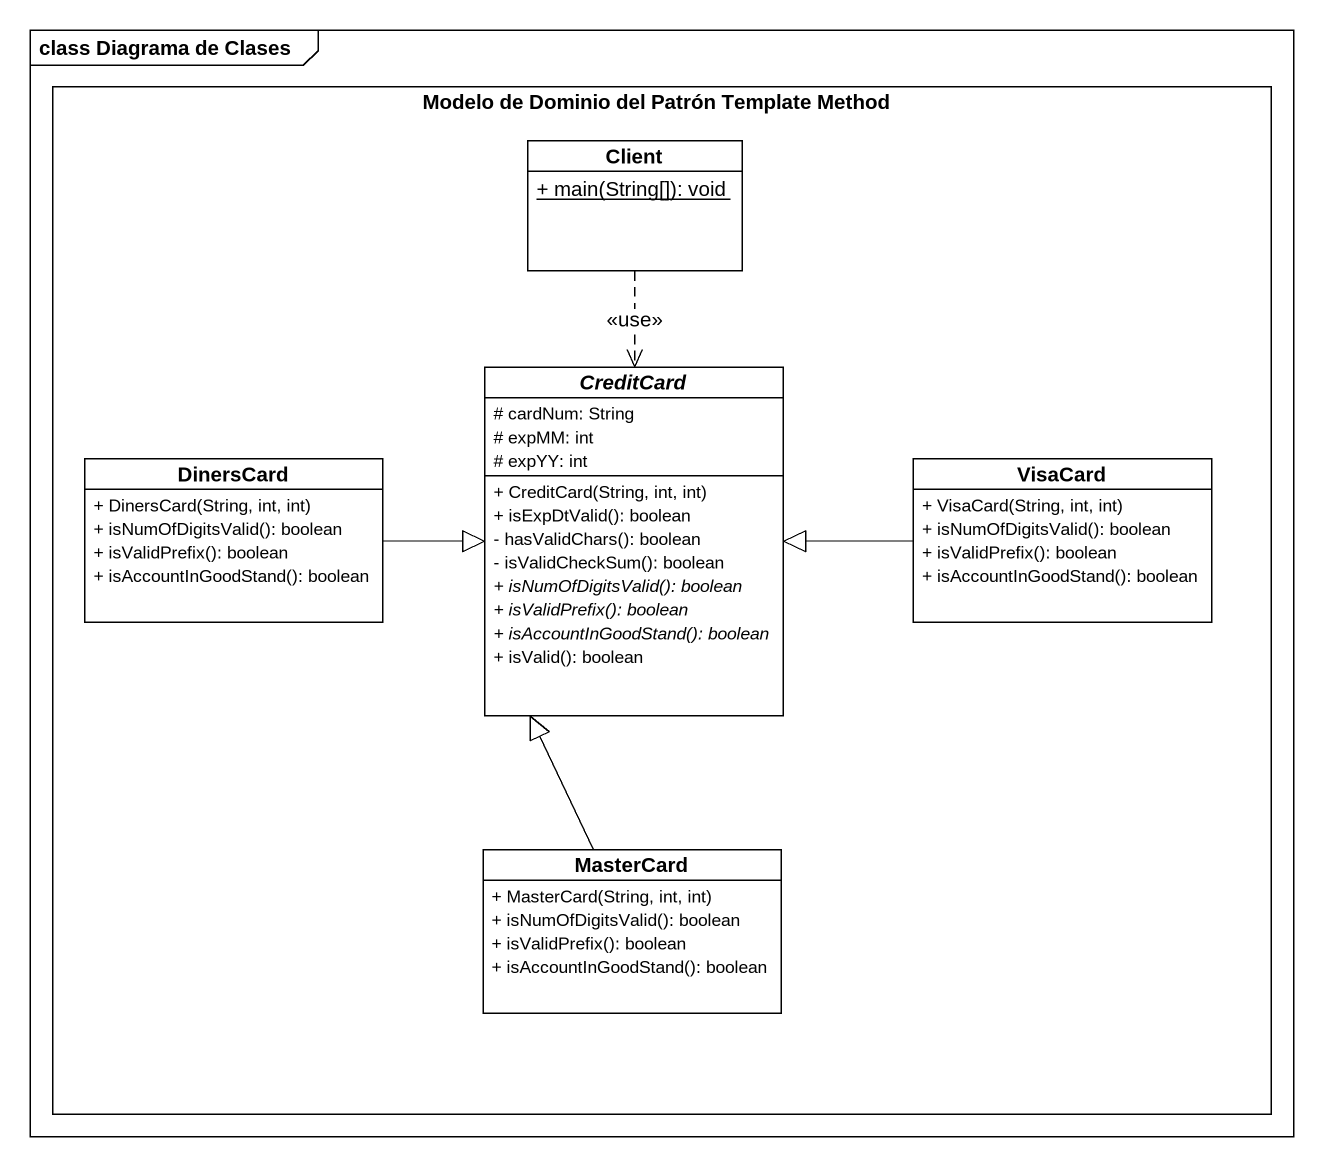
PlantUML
@startuml
mainframe class Diagrama de Clases
hide circle
hide empty members
skinparam classAttributeIconSize 0
rectangle "Modelo de Dominio del Patrón Template Method" as Modelo_de_Dominio_del {
  class Client {
    {static} + main(String[]): void
  }
  abstract class CreditCard {
    # cardNum: String
    # expMM: int
    # expYY: int
    + CreditCard(String, int, int)
    + isExpDtValid(): boolean
    - hasValidChars(): boolean
    - isValidCheckSum(): boolean
    {abstract} + isNumOfDigitsValid(): boolean
    {abstract} + isValidPrefix(): boolean
    {abstract} + isAccountInGoodStand(): boolean
    + isValid(): boolean
  }
  class DinersCard {
    + DinersCard(String, int, int)
    + isNumOfDigitsValid(): boolean
    + isValidPrefix(): boolean
    + isAccountInGoodStand(): boolean
  }
  class VisaCard {
    + VisaCard(String, int, int)
    + isNumOfDigitsValid(): boolean
    + isValidPrefix(): boolean
    + isAccountInGoodStand(): boolean
  }
  class MasterCard {
    + MasterCard(String, int, int)
    + isNumOfDigitsValid(): boolean
    + isValidPrefix(): boolean
    + isAccountInGoodStand(): boolean
  }
}
Client ..> CreditCard : <<use>>
DinersCard -right-|> CreditCard
VisaCard -left-|> CreditCard
MasterCard -up-|> CreditCard
@enduml
